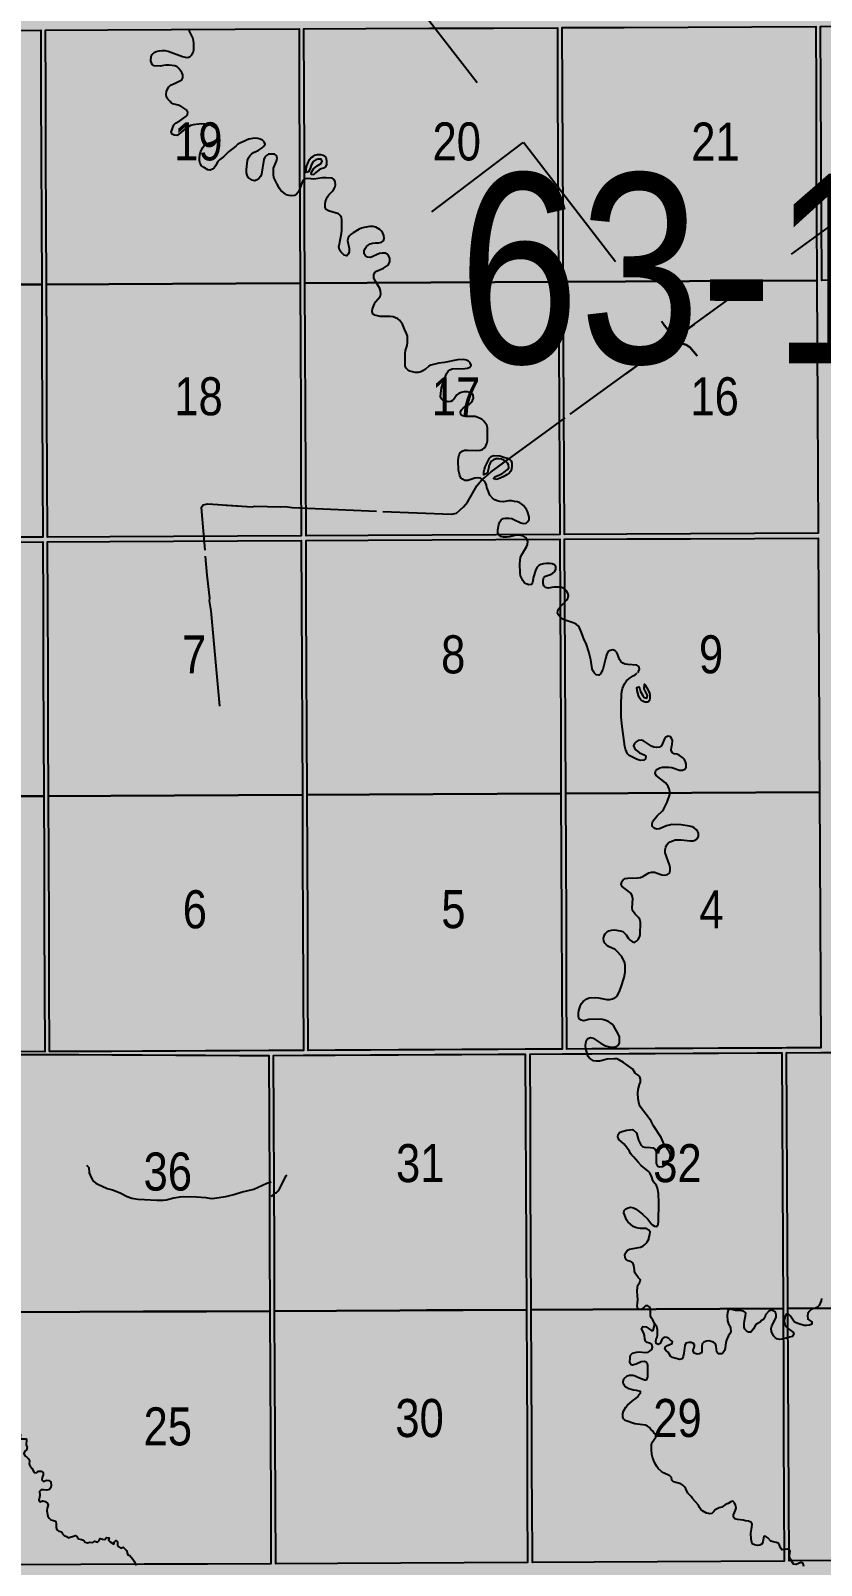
# Model space of a CAD drawing. Extents: x 403018 to 417191, y 6033193 to 6042673.
# Drawn here: x 415334.6 to 415501.1, y 6036836 to 6037159.3 of the extents above; entities that cross this region are included whole.
import ezdxf

# ---------------------------------------------------------------- set-up
doc = ezdxf.new("R2010")
doc.units = 0
doc.header["$LTSCALE"] = 5
doc.linetypes.add('DASHED2', pattern=[9.525, 6.35, -3.175])
for name, color, linetype in [('Quarters', 8, 'Continuous'), ('RoadSeg', 57, 'DASHED2'), ('T-WATER', 160, 'Continuous')]:
    doc.layers.add(name, color=color, linetype=linetype)
doc.layers.add('ROUTE-MAP-BACKGROUND-H', color=7, linetype='Continuous', true_color=0xf0ebff)
doc.styles.add('120', font='ARIALN.TTF', dxfattribs={"height": 13})

msp = doc.modelspace()

# ---------------------------------------------------------------- hatches: boundary and pattern name
at = {"layer": 'ROUTE-MAP-BACKGROUND-H'}
h = msp.add_hatch(color=256, dxfattribs=at)
h.dxf.hatch_style = 1
h.paths.add_polyline_path([(412923.423, 6037807.465), (416092.9, 6037807.465), (416092.9, 6035965.758), (412923.423, 6035965.758)])

# ---------------------------------------------------------------- linework, layer by layer
at = {"layer": 'Quarters'}
for points in [[(415336.863, 6037119.209), (415336.917, 6037105.82), (415323.483, 6037105.79), (415310.05, 6037105.76), (415296.616, 6037105.73), (415283.517, 6037105.701), (415283.468, 6037119.09), (415283.419, 6037132.479), (415283.37, 6037145.868), (415283.321, 6037159.257), (415296.415, 6037159.286), (415309.844, 6037159.316), (415323.273, 6037159.346), (415336.702, 6037159.375), (415336.756, 6037145.986), (415336.81, 6037132.598), (415336.863, 6037119.209)], [(415351.027, 6037105.89), (415337.921, 6037105.825), (415337.868, 6037119.214), (415337.814, 6037132.603), (415337.76, 6037145.992), (415337.706, 6037159.38), (415350.807, 6037159.445), (415364.243, 6037159.512), (415377.679, 6037159.579), (415391.114, 6037159.645), (415391.173, 6037146.257), (415391.231, 6037132.868), (415391.29, 6037119.479), (415391.348, 6037106.09), (415377.908, 6037106.023), (415364.467, 6037105.956), (415351.027, 6037105.89)], [(415405.458, 6037106.16), (415392.353, 6037106.095), (415392.294, 6037119.484), (415392.236, 6037132.873), (415392.177, 6037146.262), (415392.119, 6037159.65), (415405.219, 6037159.715), (415418.655, 6037159.782), (415432.091, 6037159.849), (415445.527, 6037159.915), (415445.59, 6037146.527), (415445.653, 6037133.138), (415445.716, 6037119.749), (415445.78, 6037106.36), (415432.339, 6037106.294), (415418.899, 6037106.227), (415405.458, 6037106.16)], [(415459.89, 6037106.431), (415446.784, 6037106.365), (415446.721, 6037119.754), (415446.657, 6037133.143), (415446.594, 6037146.532), (415446.531, 6037159.92), (415459.632, 6037159.986), (415473.068, 6037160.053), (415486.504, 6037160.121), (415499.941, 6037160.189), (415500.009, 6037146.8), (415500.077, 6037133.411), (415500.145, 6037120.022), (415500.213, 6037106.634), (415486.772, 6037106.566), (415473.331, 6037106.498), (415459.89, 6037106.431)], [(415554.557, 6037120.296), (415554.63, 6037106.907), (415541.193, 6037106.84), (415527.756, 6037106.772), (415514.319, 6037106.704), (415501.217, 6037106.639), (415501.149, 6037120.027), (415501.081, 6037133.416), (415501.013, 6037146.805), (415500.945, 6037160.194), (415514.042, 6037160.259), (415527.474, 6037160.327), (415540.906, 6037160.395), (415554.338, 6037160.462), (415554.411, 6037147.074), (415554.484, 6037133.685), (415554.557, 6037120.296)], [(415337.078, 6037065.653), (415337.131, 6037052.599), (415323.692, 6037052.569), (415310.254, 6037052.539), (415296.815, 6037052.509), (415283.711, 6037052.48), (415283.664, 6037065.534), (415283.615, 6037078.923), (415283.566, 6037092.312), (415283.517, 6037105.701), (415296.616, 6037105.73), (415310.05, 6037105.76), (415323.483, 6037105.79), (415336.917, 6037105.82), (415336.971, 6037092.431), (415337.025, 6037079.042), (415337.078, 6037065.653)], [(415351.245, 6037052.669), (415338.135, 6037052.604), (415338.083, 6037065.658), (415338.029, 6037079.047), (415337.975, 6037092.436), (415337.921, 6037105.825), (415351.027, 6037105.89), (415364.467, 6037105.956), (415377.908, 6037106.023), (415391.348, 6037106.09), (415391.407, 6037092.701), (415391.465, 6037079.312), (415391.524, 6037065.923), (415391.581, 6037052.87), (415378.136, 6037052.803), (415364.691, 6037052.736), (415351.245, 6037052.669)], [(415405.695, 6037052.94), (415392.585, 6037052.875), (415392.528, 6037065.928), (415392.47, 6037079.317), (415392.411, 6037092.706), (415392.353, 6037106.095), (415405.458, 6037106.16), (415418.899, 6037106.227), (415432.339, 6037106.294), (415445.78, 6037106.36), (415445.843, 6037092.972), (415445.906, 6037079.583), (415445.969, 6037066.194), (415446.031, 6037053.14), (415432.586, 6037053.074), (415419.141, 6037053.007), (415405.695, 6037052.94)], [(415460.146, 6037053.211), (415447.035, 6037053.146), (415446.974, 6037066.199), (415446.91, 6037079.588), (415446.847, 6037092.977), (415446.784, 6037106.365), (415459.89, 6037106.431), (415473.331, 6037106.498), (415486.772, 6037106.566), (415500.213, 6037106.634), (415500.281, 6037093.245), (415500.349, 6037079.856), (415500.417, 6037066.467), (415500.483, 6037053.413), (415487.037, 6037053.346), (415473.592, 6037053.278), (415460.146, 6037053.211)], [(415405.939, 6036998.38), (415392.824, 6036998.315), (415392.765, 6037011.704), (415392.707, 6037025.093), (415392.648, 6037038.481), (415392.59, 6037051.87), (415405.7, 6037051.935), (415419.145, 6037052.002), (415432.591, 6037052.069), (415446.036, 6037052.136), (415446.099, 6037038.747), (415446.162, 6037025.359), (415446.226, 6037011.97), (415446.289, 6036998.581), (415432.839, 6036998.514), (415419.389, 6036998.447), (415405.939, 6036998.38)], [(415460.409, 6036998.652), (415447.293, 6036998.586), (415447.23, 6037011.975), (415447.167, 6037025.364), (415447.103, 6037038.752), (415447.04, 6037052.141), (415460.151, 6037052.207), (415473.597, 6037052.274), (415487.042, 6037052.341), (415500.488, 6037052.409), (415500.556, 6037039.02), (415500.624, 6037025.632), (415500.692, 6037012.243), (415500.76, 6036998.854), (415487.31, 6036998.787), (415473.859, 6036998.719), (415460.409, 6036998.652)], [(415337.296, 6037011.428), (415337.35, 6036998.039), (415323.906, 6036998.009), (415310.463, 6036997.979), (415297.019, 6036997.949), (415283.911, 6036997.92), (415283.862, 6037011.309), (415283.813, 6037024.698), (415283.764, 6037038.087), (415283.715, 6037051.476), (415296.819, 6037051.505), (415310.257, 6037051.535), (415323.696, 6037051.565), (415337.135, 6037051.594), (415337.188, 6037038.206), (415337.242, 6037024.817), (415337.296, 6037011.428)], [(415351.469, 6036998.109), (415338.354, 6036998.044), (415338.3, 6037011.433), (415338.246, 6037024.822), (415338.193, 6037038.211), (415338.139, 6037051.599), (415351.249, 6037051.665), (415364.695, 6037051.732), (415378.14, 6037051.798), (415391.585, 6037051.865), (415391.644, 6037038.476), (415391.702, 6037025.088), (415391.761, 6037011.699), (415391.819, 6036998.31), (415378.369, 6036998.243), (415364.919, 6036998.176), (415351.469, 6036998.109)], [(415337.511, 6036957.733), (415337.565, 6036944.206), (415331.742, 6036944.234), (415330.738, 6036944.239), (415324.116, 6036944.271), (415317.403, 6036944.304), (415310.668, 6036944.336), (415304.069, 6036944.368), (415297.219, 6036944.402), (415290.734, 6036944.433), (415284.105, 6036944.465), (415284.057, 6036957.803), (415284.009, 6036971.142), (415283.96, 6036984.531), (415283.911, 6036997.92), (415297.019, 6036997.949), (415310.463, 6036997.979), (415323.906, 6036998.009), (415337.35, 6036998.039), (415337.403, 6036984.65), (415337.457, 6036971.261), (415337.511, 6036957.733)], [(415344.741, 6036944.242), (415338.569, 6036944.211), (415338.515, 6036957.738), (415338.461, 6036971.266), (415338.408, 6036984.655), (415338.354, 6036998.044), (415351.469, 6036998.109), (415364.919, 6036998.176), (415378.369, 6036998.243), (415391.819, 6036998.31), (415391.878, 6036984.921), (415391.936, 6036971.532), (415391.995, 6036958.005), (415392.054, 6036944.478), (415385.748, 6036944.446), (415384.744, 6036944.441), (415378.599, 6036944.411), (415371.41, 6036944.375), (415365.144, 6036944.344), (415358.076, 6036944.308), (415351.689, 6036944.277), (415344.741, 6036944.242)], [(415398.751, 6036944.511), (415393.058, 6036944.483), (415393, 6036958.01), (415392.941, 6036971.537), (415392.882, 6036984.926), (415392.824, 6036998.315), (415405.939, 6036998.38), (415419.389, 6036998.447), (415432.839, 6036998.514), (415446.289, 6036998.581), (415446.352, 6036985.192), (415446.416, 6036971.804), (415446.479, 6036958.277), (415446.543, 6036944.749), (415439.77, 6036944.716), (415438.766, 6036944.711), (415433.088, 6036944.682), (415425.428, 6036944.644), (415419.633, 6036944.615), (415412.089, 6036944.578), (415406.178, 6036944.548), (415398.751, 6036944.511)], [(415452.773, 6036944.781), (415447.547, 6036944.755), (415447.484, 6036958.282), (415447.42, 6036971.809), (415447.357, 6036985.198), (415447.293, 6036998.586), (415460.409, 6036998.652), (415473.859, 6036998.719), (415487.31, 6036998.787), (415500.76, 6036998.854), (415500.828, 6036985.465), (415500.896, 6036972.076), (415500.965, 6036958.549), (415501.034, 6036945.022), (415493.794, 6036944.986), (415492.789, 6036944.981), (415487.578, 6036944.955), (415479.451, 6036944.914), (415474.123, 6036944.887), (415466.112, 6036944.847), (415460.668, 6036944.82), (415452.773, 6036944.781)], [(415344.959, 6036889.388), (415331.955, 6036889.331), (415331.903, 6036902.72), (415331.851, 6036916.11), (415331.798, 6036929.873), (415331.744, 6036943.637), (415337.567, 6036943.611), (415338.572, 6036943.606), (415344.744, 6036943.578), (415351.692, 6036943.547), (415358.079, 6036943.518), (415365.148, 6036943.487), (415371.413, 6036943.458), (415378.603, 6036943.426), (415384.748, 6036943.398), (415384.805, 6036929.871), (415384.863, 6036916.343), (415384.92, 6036902.954), (415384.977, 6036889.564), (415371.638, 6036889.505), (415358.298, 6036889.447), (415344.959, 6036889.388)], [(415398.989, 6036889.638), (415385.981, 6036889.569), (415385.941, 6036898.942), (415385.924, 6036902.959), (415385.867, 6036916.348), (415385.81, 6036929.876), (415385.752, 6036943.404), (415392.059, 6036943.437), (415393.063, 6036943.442), (415398.756, 6036943.472), (415406.183, 6036943.511), (415412.094, 6036943.542), (415419.638, 6036943.582), (415425.432, 6036943.613), (415433.093, 6036943.653), (415438.771, 6036943.683), (415438.833, 6036930.155), (415438.895, 6036916.628), (415438.957, 6036903.238), (415439.019, 6036889.849), (415425.676, 6036889.778), (415417.931, 6036889.738), (415412.332, 6036889.708), (415398.989, 6036889.638)], [(415453.031, 6036889.923), (415440.023, 6036889.854), (415439.961, 6036903.244), (415439.9, 6036916.633), (415439.837, 6036930.161), (415439.775, 6036943.688), (415446.548, 6036943.724), (415447.552, 6036943.729), (415452.778, 6036943.757), (415460.672, 6036943.798), (415466.117, 6036943.827), (415474.128, 6036943.869), (415479.456, 6036943.898), (415487.583, 6036943.941), (415492.794, 6036943.968), (415492.862, 6036930.441), (415492.929, 6036916.913), (415492.995, 6036903.524), (415493.062, 6036890.135), (415479.718, 6036890.064), (415466.375, 6036889.993), (415453.031, 6036889.923)], [(415507.075, 6036890.209), (415494.066, 6036890.14), (415493.999, 6036903.529), (415493.933, 6036916.918), (415493.866, 6036930.446), (415493.799, 6036943.973), (415501.039, 6036944.012), (415502.043, 6036944.017), (415506.802, 6036944.042), (415515.159, 6036944.086), (415520.141, 6036944.113), (415528.611, 6036944.157), (415533.48, 6036944.183), (415542.062, 6036944.229), (415546.819, 6036944.254), (415546.891, 6036930.726), (415546.963, 6036917.199), (415547.034, 6036903.81), (415547.105, 6036890.42), (415533.762, 6036890.35), (415520.418, 6036890.279), (415507.075, 6036890.209)], [(415507.344, 6036836.986), (415494.33, 6036836.918), (415494.265, 6036849.972), (415494.199, 6036863.361), (415494.132, 6036876.751), (415494.066, 6036890.14), (415507.075, 6036890.209), (415520.418, 6036890.279), (415533.762, 6036890.35), (415547.105, 6036890.42), (415547.177, 6036877.031), (415547.248, 6036863.642), (415547.319, 6036850.253), (415547.389, 6036837.198), (415534.04, 6036837.128), (415520.692, 6036837.057), (415507.344, 6036836.986)], [(415345.174, 6036836.165), (415332.162, 6036836.107), (415332.111, 6036849.16), (415332.059, 6036862.552), (415332.007, 6036875.939), (415331.955, 6036889.331), (415344.959, 6036889.388), (415358.298, 6036889.447), (415371.638, 6036889.505), (415384.977, 6036889.564), (415385.033, 6036876.175), (415385.09, 6036862.785), (415385.147, 6036849.396), (415385.203, 6036836.341), (415371.862, 6036836.282), (415365.838, 6036836.255), (415358.515, 6036836.223), (415345.174, 6036836.165)], [(415399.22, 6036836.415), (415386.207, 6036836.346), (415386.151, 6036849.401), (415386.095, 6036862.791), (415386.038, 6036876.18), (415385.981, 6036889.569), (415398.989, 6036889.638), (415412.332, 6036889.708), (415417.931, 6036889.738), (415425.676, 6036889.778), (415439.019, 6036889.849), (415439.08, 6036876.46), (415439.142, 6036863.07), (415439.204, 6036849.681), (415439.264, 6036836.627), (415425.916, 6036836.556), (415412.568, 6036836.486), (415399.22, 6036836.415)], [(415453.281, 6036836.701), (415440.268, 6036836.632), (415440.208, 6036849.686), (415440.185, 6036854.584), (415440.146, 6036863.076), (415440.085, 6036876.465), (415440.023, 6036889.854), (415453.031, 6036889.923), (415466.375, 6036889.993), (415479.718, 6036890.064), (415493.062, 6036890.135), (415493.128, 6036876.745), (415493.195, 6036863.356), (415493.261, 6036849.967), (415493.326, 6036836.912), (415479.978, 6036836.842), (415466.63, 6036836.771), (415453.281, 6036836.701)]]:
    msp.add_lwpolyline(points, close=True, dxfattribs=at)
at = {"layer": 'RoadSeg'}
msp.add_line((415419.11, 6037121.126), (415438.357, 6037135.745), dxfattribs=at)
at = {"layer": 'RoadSeg', "flags": 128}
for points in [[(415371.331, 6037049.868), (415370.625, 6037058.023), (415370.592, 6037058.889), (415370.891, 6037059.422), (415371.924, 6037059.588), (415381.214, 6037058.989), (415381.78, 6037059.155), (415387.175, 6037058.955), (415388.207, 6037059.055), (415389.672, 6037058.822), (415423.206, 6037057.423), (415424.304, 6037057.657), (415425.77, 6037058.955), (415426.602, 6037059.988), (415428.534, 6037063.384), (415429.532, 6037064.583), (415430.298, 6037065.249), (415431.597, 6037066.381), (415443.985, 6037075.439), (415470.225, 6037094.42), (415461.501, 6037105.709), (415460.901, 6037106.241), (415459.403, 6037108.439), (415438.357, 6037135.745), (415412.583, 6037169.112), (415408.221, 6037174.573), (415406.655, 6037176.138), (415405.523, 6037176.904), (415404.324, 6037177.303), (415397.098, 6037177.87), (415385.277, 6037179.068), (415384.344, 6037179.302), (415383.545, 6037179.834), (415366.962, 6037201.113), (415365.23, 6037204.31), (415363.665, 6037208.106), (415360.801, 6037214.2), (415360.335, 6037215.632), (415359.569, 6037216.797), (415348.414, 6037224.29), (415342.753, 6037229.218), (415342.087, 6037229.651), (415338.191, 6037233.181), (415338.89, 6037233.68), (415339.956, 6037235.345), (415340.588, 6037237.31), (415340.688, 6037237.676), (415340.888, 6037238.343), (415340.988, 6037238.642), (415341.92, 6037241.839), (415342.653, 6037242.838), (415343.485, 6037243.271), (415344.484, 6037243.471), (415348.813, 6037244.004), (415349.846, 6037244.303), (415351.311, 6037245.036), (415374.62, 6037261.819), (415394.834, 6037276.271), (415397.531, 6037276.537), (415424.504, 6037277.969), (415437.025, 6037278.236), (415438.79, 6037278.036), (415440.188, 6037277.37), (415442.686, 6037274.906), (415451.81, 6037262.252), (415453.309, 6037260.354), (415453.808, 6037259.954), (415454.175, 6037259.122), (415458.903, 6037252.528), (415469.859, 6037237.277), (415470.991, 6037235.978), (415471.824, 6037235.345), (415477.684, 6037233.114), (415479.716, 6037232.848), (415480.149, 6037232.215), (415480.148, 6037231.916), (415478.35, 6037229.185), (415476.685, 6037224.523), (415476.419, 6037221.959), (415476.585, 6037220.593), (415476.619, 6037203.477)], [(415474.359, 6037097.41), (415470.225, 6037094.42), (415471.124, 6037093.62), (415472.656, 6037093.088), (415473.422, 6037092.621), (415474.954, 6037090.823), (415473.422, 6037092.621), (415472.656, 6037093.088), (415471.124, 6037093.62), (415470.225, 6037094.42), (415506.456, 6037120.627), (415505.989, 6037121.126)], [(415374.454, 6037016.997), (415372.623, 6037037.077), (415372.257, 6037039.175), (415372.356, 6037039.775), (415371.79, 6037044.57), (415370.625, 6037058.023), (415370.592, 6037058.889), (415370.891, 6037059.422), (415371.924, 6037059.588), (415381.214, 6037058.989), (415381.78, 6037059.155), (415387.175, 6037058.955), (415388.207, 6037059.055), (415389.672, 6037058.822), (415423.206, 6037057.423), (415424.304, 6037057.657), (415425.77, 6037058.955), (415426.602, 6037059.988), (415428.534, 6037063.384), (415429.532, 6037064.583), (415430.298, 6037065.249), (415431.597, 6037066.381), (415443.985, 6037075.439), (415470.225, 6037094.42), (415467.921, 6037097.401)]]:
    msp.add_lwpolyline(points, dxfattribs=at)
at = {"layer": 'T-WATER'}
for points in [[(415368.929, 6037156.61), (415368.865, 6037157.236), (415368.736, 6037157.79), (415368.058, 6037159.158), (415367.784, 6037159.622)], [(415359.907, 6037152.938), (415359.967, 6037153.826), (415360.213, 6037154.297), (415360.57, 6037154.67), (415361.051, 6037154.906), (415361.638, 6037155.04), (415362.265, 6037155.106), (415362.929, 6037155.107), (415363.559, 6037155.001), (415366.587, 6037153.829), (415367.109, 6037153.675), (415367.717, 6037153.655), (415368.174, 6037153.875), (415368.56, 6037154.224), (415368.816, 6037154.682), (415368.955, 6037155.252), (415368.935, 6037156.278), (415368.932, 6037156.455), (415368.929, 6037156.61)], [(415362.196, 6037151.871), (415361.929, 6037151.827), (415360.61, 6037151.9), (415360.188, 6037152.176), (415359.907, 6037152.938)], [(415363.952, 6037144.364), (415363.474, 6037144.872), (415363.18, 6037145.297), (415363.1, 6037145.89), (415363.235, 6037146.468), (415363.432, 6037146.989), (415363.726, 6037147.447), (415364.058, 6037147.811), (415365.051, 6037148.228), (415366.436, 6037148.925), (415366.67, 6037149.386), (415366.632, 6037150.016), (415366.408, 6037150.485), (415365.809, 6037151.333), (415365.454, 6037151.679), (415364.987, 6037151.897), (415363.755, 6037152.039), (415363.067, 6037152.012), (415362.196, 6037151.871)], [(415364.262, 6037144.084), (415364.147, 6037144.157), (415363.952, 6037144.364)], [(415364.444, 6037138.698), (415364.778, 6037139.463), (415365.116, 6037139.81), (415365.999, 6037140.324), (415367.256, 6037141.212), (415367.602, 6037141.577), (415367.695, 6037142.117), (415367.455, 6037142.546), (415366.192, 6037143.375), (415365.685, 6037143.593), (415364.567, 6037143.89), (415364.262, 6037144.084)], [(415392.317, 6037128.081), (415391.946, 6037127.734), (415391.162, 6037125.707), (415390.915, 6037125.27), (415390.61, 6037124.873), (415390.16, 6037124.599), (415389.625, 6037124.46), (415389.016, 6037124.54), (415388.448, 6037124.703), (415387.305, 6037125.651), (415387.004, 6037126.047), (415386.494, 6037126.965), (415385.833, 6037128.388), (415385.72, 6037128.965), (415385.767, 6037130.29), (415386.371, 6037131.823), (415386.488, 6037132.402), (415386.398, 6037133.009), (415385.955, 6037133.25), (415384.708, 6037133.279), (415384.261, 6037133.002), (415383.904, 6037132.661), (415383.724, 6037132.132), (415383.21, 6037129.056), (415383.005, 6037128.54), (415382.662, 6037128.159), (415382.243, 6037127.867), (415381.776, 6037127.643), (415381.25, 6037127.806), (415380.814, 6037128.055), (415380.432, 6037128.376), (415380.176, 6037128.823), (415380.023, 6037129.371), (415380.022, 6037130.041), (415380.264, 6037131.943), (415380.461, 6037132.482), (415380.773, 6037132.924), (415381.123, 6037133.279), (415381.531, 6037133.592), (415382.51, 6037134.023), (415383.357, 6037134.584), (415383.72, 6037134.927), (415383.966, 6037135.384), (415383.794, 6037135.895), (415383.418, 6037136.19), (415382.939, 6037136.418), (415382.42, 6037136.601), (415381.791, 6037136.647), (415380.56, 6037136.414), (415380.056, 6037136.228), (415379.623, 6037135.99), (415378.646, 6037135.587), (415378.176, 6037135.311), (415377.788, 6037134.99), (415376.245, 6037133.787), (415375.193, 6037132.695), (415374.364, 6037132.074), (415374.021, 6037131.727), (415373.515, 6037130.788), (415373.216, 6037130.406), (415372.868, 6037130.08), (415372.415, 6037129.869), (415371.873, 6037130.003), (415370.962, 6037130.503), (415370.597, 6037130.844), (415370.316, 6037131.289), (415370.17, 6037131.845), (415370.164, 6037132.489), (415370.229, 6037133.156), (415370.379, 6037133.764), (415370.849, 6037134.701), (415371.144, 6037135.107), (415371.543, 6037135.388), (415372.028, 6037135.609), (415372.599, 6037135.734), (415373.128, 6037135.919), (415373.585, 6037136.195), (415373.942, 6037136.55), (415374.192, 6037137.025), (415374.285, 6037137.605), (415374.13, 6037138.157), (415373.805, 6037138.555), (415373.419, 6037138.838), (415372.538, 6037139.351), (415371.98, 6037139.492), (415370.672, 6037139.628), (415370.038, 6037139.602), (415368.845, 6037139.453), (415368.289, 6037139.321), (415367.399, 6037138.799), (415365.448, 6037137.209)], [(415365.448, 6037137.209), (415364.845, 6037137.261), (415364.378, 6037137.473), (415364.158, 6037137.935), (415364.444, 6037138.698)], [(415394.242, 6037128.028), (415392.945, 6037128.139), (415392.317, 6037128.081)], [(415407.391, 6037099.26), (415407.098, 6037099.352), (415406.696, 6037099.656), (415406.506, 6037100.138), (415406.598, 6037100.725), (415407.002, 6037101.725), (415407.236, 6037102.168), (415408.187, 6037103.311), (415408.373, 6037103.844), (415408.297, 6037104.46), (415408.102, 6037104.963), (415407.078, 6037106.743), (415406.852, 6037107.225), (415406.862, 6037107.881), (415407.072, 6037108.346), (415407.447, 6037108.642), (415408.899, 6037109.25), (415409.72, 6037109.838), (415410.055, 6037110.202), (415410.259, 6037110.683), (415410.232, 6037111.313), (415410.04, 6037111.79), (415409.714, 6037112.179), (415409.267, 6037112.411), (415408.625, 6037112.449), (415408.039, 6037112.354), (415407.55, 6037112.17), (415406.663, 6037111.698), (415406.142, 6037111.513), (415405.512, 6037111.563), (415405.092, 6037111.841), (415404.838, 6037112.3), (415404.86, 6037112.886), (415405.038, 6037113.376), (415405.312, 6037113.809), (415405.659, 6037114.131), (415406.128, 6037114.375), (415406.672, 6037114.517), (415407.269, 6037114.596), (415407.932, 6037114.613), (415408.503, 6037114.753), (415408.902, 6037115.035), (415409.076, 6037115.528), (415408.974, 6037116.122), (415408.763, 6037116.609), (415408.468, 6037117.03), (415408.11, 6037117.389), (415407.283, 6037117.905), (415406.707, 6037118.033), (415406.025, 6037118.014), (415404.825, 6037117.855), (415404.297, 6037117.716), (415403.81, 6037117.482), (415402.515, 6037116.694), (415402.112, 6037116.392), (415401.725, 6037116.05), (415401.431, 6037115.661), (415401.351, 6037115.068), (415401.695, 6037113.385), (415401.651, 6037112.719), (415401.479, 6037112.21), (415401.159, 6037111.852), (415400.634, 6037112.03), (415400.247, 6037112.316), (415399.889, 6037112.685), (415399.627, 6037113.144), (415399.534, 6037113.74), (415399.606, 6037114.36), (415400.092, 6037116.664), (415400.144, 6037117.284), (415400.163, 6037119.343), (415400.046, 6037119.943), (415399.772, 6037120.376), (415399.413, 6037120.704), (415397.321, 6037121.356), (415396.864, 6037121.594), (415396.634, 6037122.045), (415396.647, 6037122.697), (415396.725, 6037123.29), (415396.875, 6037123.849), (415397.083, 6037124.318), (415397.395, 6037124.696), (415398.105, 6037125.385), (415398.403, 6037125.77), (415398.649, 6037126.244), (415398.803, 6037126.777), (415398.738, 6037127.423), (415398.518, 6037127.924), (415398.085, 6037128.2), (415396.844, 6037128.315), (415396.087, 6037128.294), (415394.242, 6037128.028)], [(415413.969, 6037094.608), (415413.945, 6037094.96), (415413.784, 6037095.521), (415413.326, 6037096.44), (415412.92, 6037097.452), (415412.296, 6037098.29), (415411.895, 6037098.604), (415410.915, 6037098.99), (415410.28, 6037099.062), (415408.201, 6037099.099), (415407.391, 6037099.26)], [(415429.768, 6037064.746), (415429.339, 6037064.993), (415428.79, 6037065.114), (415428.168, 6037065.048), (415426.638, 6037064.505), (415426.034, 6037064.538), (415425.576, 6037064.778), (415425.223, 6037065.109), (415424.963, 6037065.548), (415424.686, 6037066.673), (415424.651, 6037068.696), (415424.709, 6037069.349), (415424.84, 6037069.925), (415425.09, 6037070.387), (415425.465, 6037070.707), (415425.951, 6037070.913), (415426.621, 6037070.946), (415428.598, 6037070.87), (415429.252, 6037070.901), (415429.783, 6037071.089), (415430.166, 6037071.431), (415430.444, 6037071.851), (415430.654, 6037072.324), (415430.808, 6037072.871), (415430.841, 6037073.563), (415430.786, 6037075.652), (415430.64, 6037076.183), (415430.068, 6037077.009), (415429.713, 6037077.37), (415429.285, 6037077.616), (415428.784, 6037077.83), (415428.244, 6037077.982), (415426.185, 6037077.989), (415425.652, 6037078.145), (415425.215, 6037078.417), (415425.126, 6037078.923), (415425.36, 6037079.416), (415425.715, 6037079.79), (415426.124, 6037080.094), (415426.994, 6037080.614), (415427.345, 6037080.957), (415427.635, 6037081.347), (415427.839, 6037081.842), (415427.804, 6037082.476), (415427.485, 6037082.833), (415427.014, 6037083.051), (415426.501, 6037083.207), (415425.829, 6037083.202), (415425.267, 6037083.079), (415424.782, 6037082.871), (415424.375, 6037082.573), (415423.804, 6037081.742), (415423.467, 6037081.407), (415423.064, 6037081.141), (415422.51, 6037081.088), (415421.445, 6037081.37), (415421.103, 6037081.707), (415420.919, 6037082.226), (415421.048, 6037083.479), (415421.159, 6037084.082), (415421.467, 6037085.132), (415422.019, 6037086.661), (415422.261, 6037087.136), (415422.545, 6037087.548), (415422.89, 6037087.871), (415423.357, 6037088.075), (415426.06, 6037088.107), (415426.626, 6037088.222), (415427.119, 6037088.406), (415427.358, 6037088.817), (415427.171, 6037089.306), (415426.824, 6037089.669), (415426.371, 6037089.897), (415425.814, 6037089.997), (415424.528, 6037089.953), (415421.729, 6037089.371), (415420.537, 6037089.214), (415418.899, 6037088.794), (415418.445, 6037088.58), (415417.678, 6037087.921), (415417.227, 6037087.657), (415416.77, 6037087.423), (415416.238, 6037087.266), (415415.572, 6037087.289), (415414.456, 6037087.569), (415414.021, 6037087.815), (415413.679, 6037088.203), (415413.441, 6037088.645), (415413.494, 6037091.298), (415413.572, 6037091.899), (415413.863, 6037092.996), (415413.962, 6037093.621), (415413.988, 6037094.306), (415413.969, 6037094.608)], [(415462.467, 6037024.113), (415462.616, 6037024.294), (415462.835, 6037024.773), (415462.716, 6037025.353), (415462.293, 6037025.627), (415460.394, 6037025.763), (415459.809, 6037025.87), (415459.306, 6037026.068), (415458.918, 6037026.383), (415458.641, 6037026.806), (415458.26, 6037027.815), (415458.032, 6037028.276), (415457.701, 6037028.613), (415457.235, 6037028.845), (415456.65, 6037028.742), (415456.253, 6037028.476), (415455.98, 6037028.039), (415455.639, 6037026.989), (415455.276, 6037025.257), (415455.088, 6037024.722), (415454.644, 6037023.825), (415454.271, 6037023.497), (415453.71, 6037023.599), (415453.349, 6037023.944), (415453.063, 6037024.363), (415452.859, 6037024.886), (415452.591, 6037026.732), (415452.193, 6037028.449), (415451.649, 6037030.009), (415451.442, 6037030.504), (415451.182, 6037030.948), (415450.612, 6037032.502), (415450.185, 6037033.472), (415449.897, 6037033.901), (415449.528, 6037034.212), (415449.089, 6037034.47), (415446.971, 6037035.157), (415446.542, 6037035.418), (415445.843, 6037036.085), (415445.573, 6037036.494), (415445.605, 6037037.052), (415445.823, 6037037.525), (415446.113, 6037037.921), (415446.812, 6037038.602), (415447.438, 6037039.335), (415447.72, 6037039.749), (415447.868, 6037040.3), (415447.717, 6037040.817), (415447.469, 6037041.268), (415447.116, 6037041.629), (415446.681, 6037041.885), (415446.166, 6037042.041), (415444.805, 6037042.047), (415443.602, 6037041.88), (415442.999, 6037041.977), (415442.655, 6037042.316), (415442.529, 6037042.858), (415442.572, 6037043.502), (415442.704, 6037044.071), (415443.033, 6037044.409), (415444.112, 6037044.721), (415444.563, 6037044.981), (415444.907, 6037045.313), (415445.184, 6037045.76), (415445.213, 6037046.341), (415444.939, 6037046.74), (415444.444, 6037046.958), (415443.88, 6037047.067), (415443.214, 6037047.067), (415442.63, 6037046.978), (415442.066, 6037046.843), (415441.627, 6037046.597), (415441.274, 6037046.242), (415441.022, 6037045.806), (415440.496, 6037044.243), (415440.309, 6037043.056), (415440.059, 6037042.619), (415439.507, 6037042.556), (415438.966, 6037042.742), (415438.561, 6037043.043), (415438.225, 6037043.455), (415437.797, 6037044.416), (415437.69, 6037044.994), (415437.642, 6037046.988), (415437.677, 6037047.687), (415437.786, 6037048.302), (415437.964, 6037048.813), (415439.051, 6037050.56), (415439.259, 6037051.061), (415439.293, 6037051.696), (415439.116, 6037052.191), (415438.785, 6037052.53), (415438.38, 6037052.794), (415437.847, 6037052.948), (415437.228, 6037053.009), (415436.566, 6037052.964), (415436.031, 6037052.83), (415435.479, 6037052.67), (415434.873, 6037052.591), (415434.187, 6037052.6), (415433.638, 6037052.74), (415433.245, 6037053.03), (415433.001, 6037053.503), (415432.972, 6037054.151), (415433.233, 6037055.289), (415433.421, 6037055.788), (415433.689, 6037056.211), (415434.098, 6037056.489), (415434.634, 6037056.622), (415435.33, 6037056.605), (415435.905, 6037056.489), (415436.396, 6037056.305), (415437.823, 6037055.623), (415438.396, 6037055.494), (415438.964, 6037055.558), (415439.341, 6037055.894), (415439.599, 6037056.311), (415439.561, 6037056.903), (415439.256, 6037057.968), (415439.052, 6037058.454), (415438.428, 6037059.253), (415438.049, 6037059.572), (415437.598, 6037059.836), (415437.099, 6037060.02), (415436.472, 6037060.077), (415435.931, 6037060.225), (415435.287, 6037060.228), (415434.083, 6037060.063), (415433.421, 6037060.108), (415432.836, 6037060.228), (415432.367, 6037060.442), (415431.944, 6037060.718), (415431.32, 6037061.462), (415431.108, 6037061.967), (415430.709, 6037063.074), (415430.627, 6037063.54), (415430.421, 6037064.033), (415430.139, 6037064.422), (415429.768, 6037064.746)], [(415460.081, 6037022.335), (415460.682, 6037022.787), (415461.476, 6037023.37), (415461.935, 6037023.618), (415462.306, 6037023.918)], [(415469.755, 6037009.768), (415469.421, 6037010.535), (415468.894, 6037010.666), (415468.391, 6037010.46), (415468.08, 6037010.089), (415467.694, 6037009.096), (415467.43, 6037008.655), (415467.037, 6037008.367), (415466.447, 6037008.295), (415465.857, 6037008.378), (415465.378, 6037008.568), (415463.705, 6037009.658), (415463.162, 6037009.827), (415462.548, 6037009.767), (415462.105, 6037009.491), (415461.782, 6037009.135), (415461.578, 6037008.654), (415461.754, 6037008.125), (415462.084, 6037007.784), (415462.847, 6037007.177), (415463.799, 6037006.759), (415464.17, 6037006.442), (415464.112, 6037005.926), (415463.716, 6037005.648), (415463.116, 6037005.569), (415462.551, 6037005.685), (415462.048, 6037005.893), (415460.682, 6037006.619), (415460.331, 6037006.97), (415460.077, 6037007.417), (415459.889, 6037007.919), (415459.764, 6037008.492), (415459.156, 6037012.726), (415458.962, 6037014.644), (415458.968, 6037017.435), (415459.038, 6037019.468), (415459.117, 6037020.107), (415459.271, 6037020.682), (415459.426, 6037021.207), (415459.644, 6037021.694), (415459.935, 6037022.129), (415460.081, 6037022.335)], [(415474.86, 6036990.92), (415474.371, 6036991.331), (415473.902, 6036991.549), (415473.384, 6036991.699), (415471.624, 6036991.993), (415469.647, 6036992.035), (415468.5, 6036991.8), (415467.032, 6036991.125), (415466.436, 6036991.079), (415465.935, 6036991.293), (415465.581, 6036991.627), (415465.513, 6036991.775), (415465.505, 6036992.213), (415465.631, 6036992.764), (415466.534, 6036993.911), (415467.646, 6036994.956), (415467.986, 6036995.341), (415468.677, 6036996.791), (415469.19, 6036998.39), (415469.201, 6036999.036), (415469.067, 6036999.576), (415468.867, 6037000.051), (415468.609, 6037000.468), (415468.283, 6037000.827), (415466.36, 6037002.374), (415466.164, 6037002.843), (415466.284, 6037003.406), (415466.627, 6037003.751), (415467.088, 6037003.996), (415467.643, 6037004.128), (415469.032, 6037004.126), (415469.65, 6037004.037), (415471.245, 6037003.539), (415471.885, 6037003.538), (415472.37, 6037003.738), (415472.665, 6037004.152), (415472.68, 6037004.746), (415472.532, 6037005.287), (415472.302, 6037005.725), (415471.982, 6037006.089), (415471.184, 6037006.662), (415470.701, 6037006.852), (415470.144, 6037006.97), (415469.699, 6037007.22), (415469.515, 6037007.72), (415469.562, 6037008.382), (415469.71, 6037008.909), (415469.755, 6037009.768)], [(415462.234, 6036967.476), (415462.567, 6036967.839), (415462.803, 6036968.305), (415462.961, 6036968.824), (415463.015, 6036971.499), (415462.923, 6036972.067), (415462.645, 6036972.47), (415461.942, 6036973.143), (415461.367, 6036973.969), (415461.268, 6036974.535), (415461.424, 6036976.437), (415461.312, 6036977.008), (415461.094, 6036977.502), (415460.754, 6036977.842), (415459.203, 6036979.01), (415458.975, 6036979.457), (415459.086, 6036980.04), (415459.393, 6036980.432), (415459.828, 6036980.68), (415460.401, 6036980.78), (415462.418, 6036980.795), (415463.008, 6036980.917), (415463.531, 6036981.112), (415464.828, 6036981.9), (415465.39, 6036982.042), (415466.006, 6036981.991), (415467.569, 6036981.463), (415468.183, 6036981.394), (415468.761, 6036981.504), (415469.174, 6036981.802), (415469.296, 6036982.361), (415469.265, 6036983.021), (415469.158, 6036983.597), (415468.23, 6036986.078), (415468.233, 6036986.721), (415468.373, 6036987.275), (415468.593, 6036987.747), (415468.887, 6036988.134), (415469.314, 6036988.39), (415470.311, 6036988.82), (415471.617, 6036988.854), (415473.469, 6036988.626), (415474.137, 6036988.651), (415474.684, 6036988.815), (415475.035, 6036989.139), (415475.267, 6036989.578), (415475.266, 6036990.21), (415475.056, 6036990.69), (415474.86, 6036990.92)], [(415464.83, 6036904.927), (415465.028, 6036905.688), (415465.046, 6036906.228), (415464.745, 6036906.676), (415464.336, 6036906.935), (415463.028, 6036906.937), (415462.533, 6036907.008), (415461.972, 6036907.179), (415461.485, 6036907.406), (415460.403, 6036908.356), (415460.11, 6036908.761), (415459.533, 6036910.239), (415459.595, 6036910.739), (415459.978, 6036911.094), (415460.427, 6036911.312), (415460.92, 6036911.427), (415461.574, 6036911.346), (415462.008, 6036911.112), (415462.791, 6036910.538), (415463.542, 6036909.937), (415464.555, 6036908.914), (415465.463, 6036907.773), (415465.995, 6036907.425), (415466.321, 6036907.393), (415466.659, 6036907.608), (415466.762, 6036907.837), (415466.81, 6036908.333), (415466.901, 6036912.369), (415466.834, 6036914.36), (415466.61, 6036915.472), (415466.397, 6036916.044), (415465.804, 6036916.792), (415465.595, 6036917.246), (415465.432, 6036917.781), (415464.989, 6036918.701), (415464.677, 6036919.057), (415463.208, 6036920.261), (415462.521, 6036920.94), (415461.577, 6036922.056), (415461.218, 6036922.382), (415460.915, 6036922.761), (415460.711, 6036923.236), (415459.845, 6036924.412), (415459.535, 6036924.772), (415458.452, 6036925.714), (415458.293, 6036926.244), (415458.331, 6036926.745), (415458.64, 6036927.208), (415459.097, 6036927.408), (415460.162, 6036927.653), (415460.825, 6036927.769), (415461.336, 6036927.786), (415461.462, 6036927.747), (415462.164, 6036927.104), (415462.601, 6036925.539), (415463.091, 6036924.583), (415463.45, 6036924.265), (415463.92, 6036924.097), (415465.1, 6036924.038), (415465.697, 6036923.925), (415466.115, 6036923.607), (415466.308, 6036923.12), (415466.373, 6036920.662), (415466.634, 6036920.094), (415467.112, 6036919.95), (415467.645, 6036920.037), (415468.614, 6036920.574), (415468.928, 6036920.928), (415469.176, 6036921.371), (415469.295, 6036921.856), (415469.34, 6036922.541), (415469.178, 6036923.07), (415468.282, 6036924.248), (415468.031, 6036924.687), (415467.41, 6036926.116), (415465.747, 6036928.606), (415465.315, 6036929.544), (415464.758, 6036930.353), (415463.526, 6036931.859), (415462.949, 6036932.673), (415462.754, 6036933.162), (415462.546, 6036934.246), (415462.459, 6036935.49), (415462.545, 6036936.233), (415462.83, 6036937.277), (415463.013, 6036937.758), (415463.051, 6036938.383), (415462.878, 6036938.902), (415462.524, 6036939.235), (415461.903, 6036939.668), (415461.399, 6036940.532), (415459.443, 6036941.951), (415458.114, 6036942.681), (415457.592, 6036942.733), (415456.009, 6036942.644), (415454.958, 6036942.337), (415454.387, 6036942.225), (415453.743, 6036942.188), (415453.148, 6036942.3), (415452.307, 6036942.842), (415452.021, 6036943.225), (415451.543, 6036944.774), (415451.482, 6036945.414), (415451.517, 6036946.086), (415451.663, 6036946.623), (415451.965, 6036947.012), (415452.501, 6036947.159), (415453.048, 6036947.019), (415454.777, 6036945.928), (415455.695, 6036945.464), (415456.22, 6036945.286), (415456.789, 6036945.17), (415457.415, 6036945.165), (415457.961, 6036945.293), (415458.38, 6036945.579), (415458.602, 6036946.045), (415458.645, 6036946.685), (415458.596, 6036947.319), (415458.416, 6036947.839), (415457.45, 6036949.605), (415457.103, 6036949.97), (415456.278, 6036950.536), (415455.318, 6036950.936), (415454.745, 6036951.058), (415452.144, 6036950.999), (415451.119, 6036950.674), (415450.561, 6036950.81), (415450.141, 6036951.084), (415449.985, 6036951.616), (415449.99, 6036952.282), (415450.08, 6036952.861), (415450.399, 6036953.902), (415450.611, 6036954.376), (415450.944, 6036954.751), (415451.736, 6036955.359), (415452.223, 6036955.545), (415453.573, 6036955.597), (415454.226, 6036955.55), (415455.926, 6036955.199), (415456.586, 6036955.196), (415457.168, 6036955.322), (415457.657, 6036955.531), (415458.042, 6036955.835), (415458.538, 6036956.713), (415458.929, 6036957.663), (415459.574, 6036959.799), (415459.809, 6036960.938), (415459.805, 6036962.307), (415459.717, 6036962.891), (415459.542, 6036963.412), (415459.064, 6036964.333), (415458.084, 6036965.395), (415457.684, 6036965.7), (415456.269, 6036966.394), (415455.885, 6036966.682), (415455.564, 6036967.033), (415455.326, 6036967.468), (415455.259, 6036968.068), (415455.357, 6036968.661), (415455.625, 6036969.062), (415455.976, 6036969.406), (415456.403, 6036969.654), (415456.939, 6036969.796), (415457.541, 6036969.865), (415458.786, 6036969.694), (415459.313, 6036969.502), (415459.68, 6036969.196), (415459.998, 6036968.835), (415460.527, 6036968.025), (415460.879, 6036967.674), (415461.264, 6036967.392), (415461.757, 6036967.24), (415462.234, 6036967.476)], [(415461.751, 6036898.284), (415461.669, 6036899.196), (415461.41, 6036899.754), (415461.009, 6036900.035), (415460.45, 6036900.178), (415460.018, 6036900.418), (415459.803, 6036900.869), (415459.761, 6036901.385), (415459.991, 6036901.978), (415460.279, 6036902.359), (415460.739, 6036902.584), (415463.054, 6036903.03), (415463.516, 6036903.22), (415463.886, 6036903.544), (415464.226, 6036903.882), (415464.419, 6036904.166)], [(415464.419, 6036904.166), (415464.766, 6036904.68), (415464.83, 6036904.927)], [(415462.572, 6036896.611), (415461.922, 6036897.524), (415461.776, 6036898.002), (415461.751, 6036898.284)], [(415462.336, 6036893.818), (415462.327, 6036893.99), (415462.477, 6036895.046), (415462.808, 6036895.485), (415462.888, 6036895.671)], [(415462.376, 6036891.193), (415462.481, 6036892.09), (415462.397, 6036892.7), (415462.336, 6036893.818)], [(415462.888, 6036895.671), (415463.005, 6036895.944), (415463.017, 6036896.159), (415462.572, 6036896.611)], [(415465.966, 6036886.949), (415465.659, 6036887.717), (415465.341, 6036888.078), (415465.147, 6036888.539), (415465.134, 6036889.871), (415464.983, 6036890.401), (415464.583, 6036890.67), (415464.077, 6036890.649), (415463.659, 6036890.239), (415463.269, 6036889.954), (415462.768, 6036889.887), (415462.439, 6036890.275), (415462.366, 6036890.767), (415462.376, 6036891.193)], [(415501.197, 6036892.228), (415501.072, 6036891.694), (415500.662, 6036890.746), (415500.305, 6036890.42), (415499.901, 6036890.152), (415499.331, 6036890.045), (415498.902, 6036889.798), (415498.56, 6036889.459), (415498.276, 6036889.073), (415498.206, 6036888.58), (415498.279, 6036887.964), (415498.32, 6036887.89), (415499.108, 6036887.321), (415499.103, 6036886.815), (415498.619, 6036886.598), (415498.091, 6036886.491), (415497.493, 6036886.515), (415496.401, 6036886.864), (415495.464, 6036887.255), (415494.616, 6036888.466), (415494.277, 6036888.813), (415493.742, 6036888.889), (415493.493, 6036888.474), (415493.345, 6036887.967), (415493.322, 6036887.468), (415493.44, 6036886.745), (415493.679, 6036886.31), (415493.98, 6036885.936), (415494.809, 6036885.435), (415495.171, 6036885.124), (415495.342, 6036884.649), (415495.084, 6036884.196), (415494.412, 6036884.041)], [(415494.412, 6036884.041), (415494.244, 6036883.995), (415494.225, 6036883.973), (415492.982, 6036883.643), (415492.299, 6036883.574), (415491.78, 6036883.71), (415491.4, 6036884), (415491.074, 6036884.337), (415490.653, 6036885.281), (415490.592, 6036885.904), (415490.686, 6036886.481), (415491.186, 6036887.342), (415491.596, 6036888.249), (415491.626, 6036888.758), (415491.467, 6036889.356), (415491.008, 6036889.637), (415490.511, 6036889.728), (415489.995, 6036889.476), (415489.365, 6036888.747), (415489.203, 6036888.237), (415488.951, 6036887.822), (415488.532, 6036887.554), (415488.22, 6036887.2), (415487.333, 6036886.722), (415486.874, 6036885.826), (415486.26, 6036885.099), (415485.778, 6036885.132), (415485.351, 6036885.38), (415485.016, 6036885.723), (415484.906, 6036886.208), (415484.862, 6036886.953), (415484.938, 6036887.54), (415485.186, 6036888.55), (415485.216, 6036889.124), (415485.165, 6036889.25), (415484.771, 6036889.535), (415484.281, 6036889.623), (415483.081, 6036889.714), (415481.992, 6036889.986), (415481.532, 6036889.72), (415481.351, 6036889.254), (415481.293, 6036888.645), (415481.353, 6036887.477), (415481.58, 6036886.901), (415481.843, 6036886.458), (415481.964, 6036885.973), (415482.035, 6036885.267), (415481.87, 6036884.795), (415481.595, 6036884.388), (415481.177, 6036883.465), (415481.009, 6036882.96), (415480.899, 6036881.743), (415480.715, 6036881.279), (415480.454, 6036880.836), (415480.071, 6036880.545), (415479.571, 6036880.574), (415479.247, 6036880.773), (415479.134, 6036880.943), (415479.019, 6036881.428), (415478.969, 6036882.159), (415478.831, 6036882.642), (415478.437, 6036882.993), (415477.961, 6036883.146), (415477.424, 6036883.287), (415476.924, 6036883.251), (415476.356, 6036882.989), (415476.028, 6036882.638), (415475.931, 6036882.149), (415475.969, 6036880.889), (415475.925, 6036880.779), (415475.496, 6036880.533), (415474.997, 6036880.499), (415474.353, 6036880.703), (415474.144, 6036881.174), (415474.197, 6036881.671), (415474.354, 6036881.872), (415474.413, 6036882.209), (415474.391, 6036882.392), (415474.207, 6036882.763), (415473.741, 6036882.943), (415473.219, 6036882.978), (415472.616, 6036882.774), (415472.349, 6036882.308), (415472.137, 6036880.613), (415472.002, 6036879.975), (415471.795, 6036879.521), (415471.315, 6036879.334), (415470.306, 6036879.648), (415469.762, 6036879.763), (415469.371, 6036880.048), (415468.877, 6036880.911), (415468.443, 6036881.155), (415468.187, 6036881.55), (415468.315, 6036882.035), (415468.744, 6036882.315), (415469.703, 6036882.7), (415469.76, 6036883.156), (415469.343, 6036883.418), (415469.025, 6036883.78), (415468.571, 6036883.988), (415468.061, 6036884.056), (415467.954, 6036884.026), (415467.594, 6036883.726), (415467.216, 6036882.733), (415466.765, 6036882.515), (415466.341, 6036882.762), (415466.28, 6036883.248), (415466.385, 6036883.908), (415466.544, 6036884.148), (415466.644, 6036884.453), (415466.627, 6036885.61), (415466.448, 6036886.238), (415465.966, 6036886.949)], [(415459.296, 6036867.53), (415459.295, 6036868.007), (415459.442, 6036868.484), (415459.977, 6036869.342), (415460.272, 6036869.722), (415461.35, 6036870.676), (415462.159, 6036871.226), (415462.523, 6036871.536), (415462.738, 6036871.984), (415463.016, 6036872.281), (415463.061, 6036872.45), (415463.013, 6036872.588), (415462.189, 6036872.797), (415461.539, 6036872.892), (415460.563, 6036873.207), (415460.113, 6036873.467), (415459.749, 6036873.769), (415459.468, 6036874.159), (415459.376, 6036874.653), (415459.556, 6036875.259), (415460.221, 6036875.942), (415460.702, 6036876.073), (415461.414, 6036876.074), (415461.89, 6036875.924), (415462.374, 6036875.678), (415463.85, 6036875.087), (415464.161, 6036875.079), (415464.408, 6036875.184), (415464.587, 6036875.676), (415464.614, 6036876.207), (415464.558, 6036878.204), (415464.522, 6036878.349), (415464.264, 6036878.766), (415463.786, 6036878.911), (415463.217, 6036878.896), (415462.159, 6036878.398), (415461.6, 6036878.204), (415461.372, 6036878.169), (415461.064, 6036878.267), (415460.761, 6036878.641), (415460.861, 6036879.811), (415460.951, 6036880.307), (415461.335, 6036880.667), (415462.187, 6036880.921), (415462.832, 6036880.962), (415464.046, 6036880.866), (415464.664, 6036880.939), (415465.089, 6036881.191), (415465.453, 6036881.497), (415465.55, 6036881.987), (415465.442, 6036882.522), (415464.968, 6036882.799), (415464.461, 6036882.955), (415464.08, 6036883.255), (415463.937, 6036883.732), (415463.916, 6036884.448), (415463.753, 6036884.92), (415463.452, 6036885.402), (415463.285, 6036885.915), (415463.542, 6036886.294), (415464.242, 6036886.242), (415464.673, 6036885.993), (415465.394, 6036885.383), (415465.723, 6036885.453), (415465.989, 6036886.63), (415465.966, 6036886.949)], [(415477.343, 6036846.904), (415476.953, 6036846.989), (415476.107, 6036847.474), (415475.744, 6036847.786), (415475.462, 6036848.192), (415475.237, 6036848.656), (415473.973, 6036850.111), (415473.686, 6036850.509), (415472.981, 6036851.176), (415472.557, 6036852.128), (415472.291, 6036852.549), (415471.933, 6036852.879), (415471.563, 6036853.181), (415469.997, 6036853.592), (415469.646, 6036853.908), (415469.538, 6036854.487), (415469.195, 6036854.83), (415467.873, 6036855.511), (415467.48, 6036855.783), (415466.75, 6036856.414), (415466.463, 6036856.799), (415465.981, 6036857.667), (415465.604, 6036858.811), (415465.457, 6036859.349), (415465.358, 6036860.474), (415465.34, 6036861.282), (415465.433, 6036861.774), (415466.241, 6036862.999), (415466.237, 6036863.508), (415466.191, 6036863.604), (415465.838, 6036863.916), (415465.553, 6036864.313), (415465.192, 6036864.627), (415464.91, 6036865.027), (415464.519, 6036865.314), (415464.085, 6036865.546), (415461.817, 6036865.802), (415459.783, 6036866.481), (415459.457, 6036866.841), (415459.311, 6036867.318), (415459.296, 6036867.53)], [(415482.103, 6036849.363), (415481.486, 6036849.009), (415480.976, 6036848.833), (415480.188, 6036848.263), (415479.644, 6036848.122), (415478.737, 6036847.663), (415478.447, 6036847.266), (415478.07, 6036846.955), (415477.577, 6036846.87), (415477.343, 6036846.904)], [(415497.413, 6036835.725), (415497.317, 6036836.392), (415497.267, 6036836.442), (415496.782, 6036836.621), (415495.835, 6036836.157), (415495.294, 6036836.248), (415494.492, 6036837.491), (415494.405, 6036838.096), (415494.567, 6036838.991), (415494.429, 6036839.274), (415493.97, 6036839.391), (415492.899, 6036839.247), (415492.819, 6036839.286), (415492.517, 6036839.684), (415492.319, 6036840.237), (415492.047, 6036840.647), (415491.588, 6036840.844), (415490.985, 6036840.932), (415490.522, 6036841.119), (415489.828, 6036841.794), (415489.447, 6036842.095), (415489.09, 6036842.156), (415488.989, 6036842.079), (415488.784, 6036840.944), (415488.573, 6036840.493), (415488.154, 6036840.237), (415487.657, 6036840.193), (415487.078, 6036840.292), (415486.582, 6036840.542), (415486.317, 6036841.548), (415486.273, 6036842.81), (415486.498, 6036844.07), (415486.529, 6036844.691), (415486.272, 6036845.119), (415485.8, 6036845.283), (415485.182, 6036845.364), (415484.674, 6036845.532), (415483.475, 6036845.659), (415482.941, 6036845.786), (415482.64, 6036846.164), (415482.601, 6036846.663), (415483.066, 6036847.617), (415483.161, 6036848.109), (415483.06, 6036848.663), (415482.835, 6036849.2), (415482.589, 6036849.447), (415482.407, 6036849.486), (415482.103, 6036849.363)]]:
    msp.add_lwpolyline(points, dxfattribs=at)
for points in [[(415393.717, 6037128.904), (415393.661, 6037129.372), (415394.167, 6037130.215), (415394.929, 6037130.798), (415395.765, 6037131.328), (415395.994, 6037131.771), (415395.793, 6037132.245), (415395.169, 6037132.228), (415394.66, 6037132.066), (415394.259, 6037131.796), (415393.948, 6037131.422), (415393.7, 6037130.987), (415393.536, 6037130.474), (415393.12, 6037129.544), (415392.568, 6037129.427), (415392.707, 6037130.669), (415393.079, 6037131.663), (415393.301, 6037132.13), (415393.616, 6037132.501), (415394.132, 6037132.882), (415394.432, 6037133.045), (415394.977, 6037133.177), (415395.639, 6037133.184), (415396.206, 6037133.075), (415396.456, 6037132.894), (415396.603, 6037132.788), (415396.841, 6037132.355), (415396.916, 6037131.745), (415396.913, 6037131.067), (415396.689, 6037130.624), (415396.28, 6037130.356), (415395.762, 6037130.194), (415395.323, 6037129.955), (415394.567, 6037129.36), (415394.245, 6037129.012), (415393.717, 6037128.904)], [(415432.577, 6037064.771), (415432.088, 6037064.953), (415432.383, 6037065.335), (415433.849, 6037065.947), (415434.276, 6037066.195), (415435.002, 6037066.829), (415435.28, 6037067.226), (415435.264, 6037067.8), (415435.006, 6037068.205), (415434.648, 6037068.534), (415434.247, 6037068.8), (415433.78, 6037069.012), (415433.193, 6037069.094), (415432.547, 6037069.069), (415432.064, 6037068.881), (415431.689, 6037068.573), (415431.383, 6037068.188), (415431.148, 6037067.752), (415430.811, 6037066.048), (415430.014, 6037065.749), (415430.028, 6037066.329), (415430.15, 6037066.892), (415430.342, 6037067.381), (415430.992, 6037068.79), (415431.254, 6037069.201), (415431.587, 6037069.575), (415432.096, 6037069.771), (415433.429, 6037069.753), (415434.439, 6037069.379), (415435.005, 6037069.26), (415435.45, 6037069.03), (415435.774, 6037068.685), (415435.946, 6037068.193), (415435.959, 6037067.529), (415435.892, 6037066.921), (415435.691, 6037066.439), (415435.363, 6037066.084), (415434.958, 6037065.786), (415434.102, 6037065.28), (415433.139, 6037064.892), (415432.577, 6037064.771)], [(415464.623, 6037017.832), (415463.977, 6037017.841), (415463.502, 6037018.037), (415463.102, 6037018.332), (415462.81, 6037018.745), (415462.588, 6037019.208), (415462.314, 6037020.299), (415462.265, 6037020.921), (415462.684, 6037021.093), (415462.898, 6037020.638), (415463.061, 6037020.108), (415463.533, 6037019.204), (415463.822, 6037018.815), (415464.351, 6037018.697), (415464.483, 6037019.204), (415463.817, 6037020.628), (415463.869, 6037021.616), (415464.402, 6037020.838), (415464.872, 6037019.958), (415465.016, 6037019.436), (415465.029, 6037018.774), (415464.931, 6037018.203), (415464.623, 6037017.832)]]:
    msp.add_lwpolyline(points, close=True, dxfattribs=at)
at = {"layer": 'T-WATER', "linetype": 'Continuous', "flags": 128}
for points in [[(415346.383, 6036920.282), (415346.82, 6036919.832), (415346.925, 6036918.694), (415347.115, 6036918.176), (415347.57, 6036917.288), (415347.594, 6036917.242), (415347.895, 6036916.854), (415348.283, 6036916.531), (415348.727, 6036916.284), (415350.718, 6036915.392), (415351.805, 6036915.095), (415353.46, 6036914.493), (415354.913, 6036913.733), (415355.93, 6036913.337), (415357.142, 6036913.144), (415358.574, 6036913.064), (415361.182, 6036912.919), (415362.483, 6036912.928), (415363.146, 6036913), (415364.779, 6036913.435), (415366.07, 6036913.648), (415366.753, 6036913.695), (415369.509, 6036913.642), (415371.491, 6036913.48), (415372.637, 6036913.308), (415373.285, 6036913.322), (415375.715, 6036913.709), (415377.4, 6036914.103), (415378.902, 6036914.632), (415381.596, 6036915.211), (415384.352, 6036916.538), (415385.242, 6036916.754)], [(415385.258, 6036913.767), (415385.561, 6036913.934), (415386.259, 6036914.473), (415386.346, 6036914.54), (415386.705, 6036914.904), (415386.991, 6036915.295), (415388.129, 6036917.508), (415388.359, 6036917.955), (415388.598, 6036918.183)], [(415332.462, 6036863.617), (415332.449, 6036863.588), (415332.344, 6036863.103), (415332.466, 6036862.825), (415332.553, 6036862.635), (415333.123, 6036862.671), (415333.614, 6036862.648), (415333.677, 6036862.533), (415333.658, 6036861.379), (415333.845, 6036860.83), (415333.715, 6036860.346), (415333.326, 6036860.038), (415333.148, 6036859.568), (415333.344, 6036859.059), (415333.776, 6036858.804), (415334.152, 6036858.456), (415334.347, 6036857.996), (415334.3, 6036857.346), (415334.51, 6036856.891), (415334.809, 6036856.481), (415335.335, 6036855.583), (415335.847, 6036855.482)], [(415335.847, 6036855.482), (415336.266, 6036855.873), (415336.783, 6036855.873), (415337.225, 6036855.581), (415337.201, 6036855.073), (415336.99, 6036854.487), (415336.924, 6036854.001), (415337.277, 6036853.676), (415337.928, 6036853.909), (415338.426, 6036853.895), (415338.807, 6036853.606), (415338.86, 6036853.512), (415338.923, 6036852.914), (415338.819, 6036852.424), (415338.545, 6036852.003), (415338.017, 6036851.823), (415337.298, 6036851.929), (415336.796, 6036851.913), (415336.448, 6036851.553), (415336.505, 6036850.783), (415336.464, 6036850.287), (415336.283, 6036849.757), (415336.558, 6036849.36), (415337.117, 6036849.572), (415337.613, 6036849.458), (415338.072, 6036849.18), (415338.252, 6036848.66), (415338.083, 6036848.07), (415338.009, 6036847.456), (415338.235, 6036846.379), (415338.456, 6036845.931), (415338.811, 6036845.596), (415339.375, 6036845.46), (415339.838, 6036845.278), (415339.883, 6036845.202), (415339.928, 6036844.685), (415339.951, 6036843.959), (415340.09, 6036843.481), (415340.494, 6036843.201), (415341.067, 6036843.081), (415341.312, 6036842.657), (415341.657, 6036842.318), (415342.114, 6036842.097), (415342.494, 6036841.804), (415344.005, 6036842.268), (415344.373, 6036841.975), (415344.688, 6036841.605), (415345.267, 6036841.466), (415345.733, 6036841.287), (415346.051, 6036840.894), (415346.534, 6036840.76), (415347.087, 6036840.901), (415347.655, 6036840.838), (415348.138, 6036841.059), (415348.634, 6036840.893), (415349.012, 6036841.205), (415349.263, 6036841.637), (415349.746, 6036841.503), (415350.188, 6036841.479), (415350.597, 6036841.851), (415351.091, 6036841.778), (415350.993, 6036841.31), (415351.303, 6036840.936), (415352.075, 6036840.433), (415352.235, 6036840.928), (415352.549, 6036841.268), (415352.892, 6036840.921), (415352.866, 6036840.283), (415353.156, 6036839.892), (415353.59, 6036839.645), (415354.102, 6036839.805), (415354.448, 6036839.504), (415354.756, 6036839.115), (415355.024, 6036838.249), (415355.477, 6036838.054), (415356.118, 6036837.316), (415356.135, 6036837.291), (415356.392, 6036836.913), (415356.635, 6036836.423), (415356.684, 6036836.289), (415356.806, 6036835.954)]]:
    msp.add_lwpolyline(points, dxfattribs=at)

# ---------------------------------------------------------------- texts
at = {"layer": 'RoadSeg', "style": '120'}
for s, height, p in [('19', 8.0041, (415364.819, 6037131.968)), ('20', 8.0041, (415419.235, 6037131.959)), ('21', 8.0041, (415473.739, 6037131.924)), ('18', 8.0041, (415364.854, 6037078.267)), ('17', 8.0041, (415419.084, 6037078.247)), ('16', 8.0041, (415473.558, 6037078.258)), ('7', 8.004, (415366.478, 6037023.884)), ('8', 8.004, (415421.04, 6037023.903)), ('9', 8.004, (415475.354, 6037023.912)), ('6', 8.004, (415366.623, 6036970.202)), ('5', 8.004, (415421.087, 6036970.227)), ('4', 8.004, (415475.449, 6036970.192)), ('36', 8.0041, (415358.377, 6036914.956)), ('31', 8.0041, (415411.548, 6036916.725)), ('32', 8.0041, (415465.728, 6036916.725)), ('30', 8.0041, (415411.408, 6036863.033)), ('29', 8.0041, (415465.74, 6036863.041)), ('25', 8.0041, (415358.377, 6036861.273))]:
    msp.add_text(s, height=height, dxfattribs=at).set_placement(p)
msp.add_text('63-18-5', height=39.983, rotation=359.95761, dxfattribs=at).set_placement((415424.675, 6037089.249))

doc.saveas('drawing.dxf')
